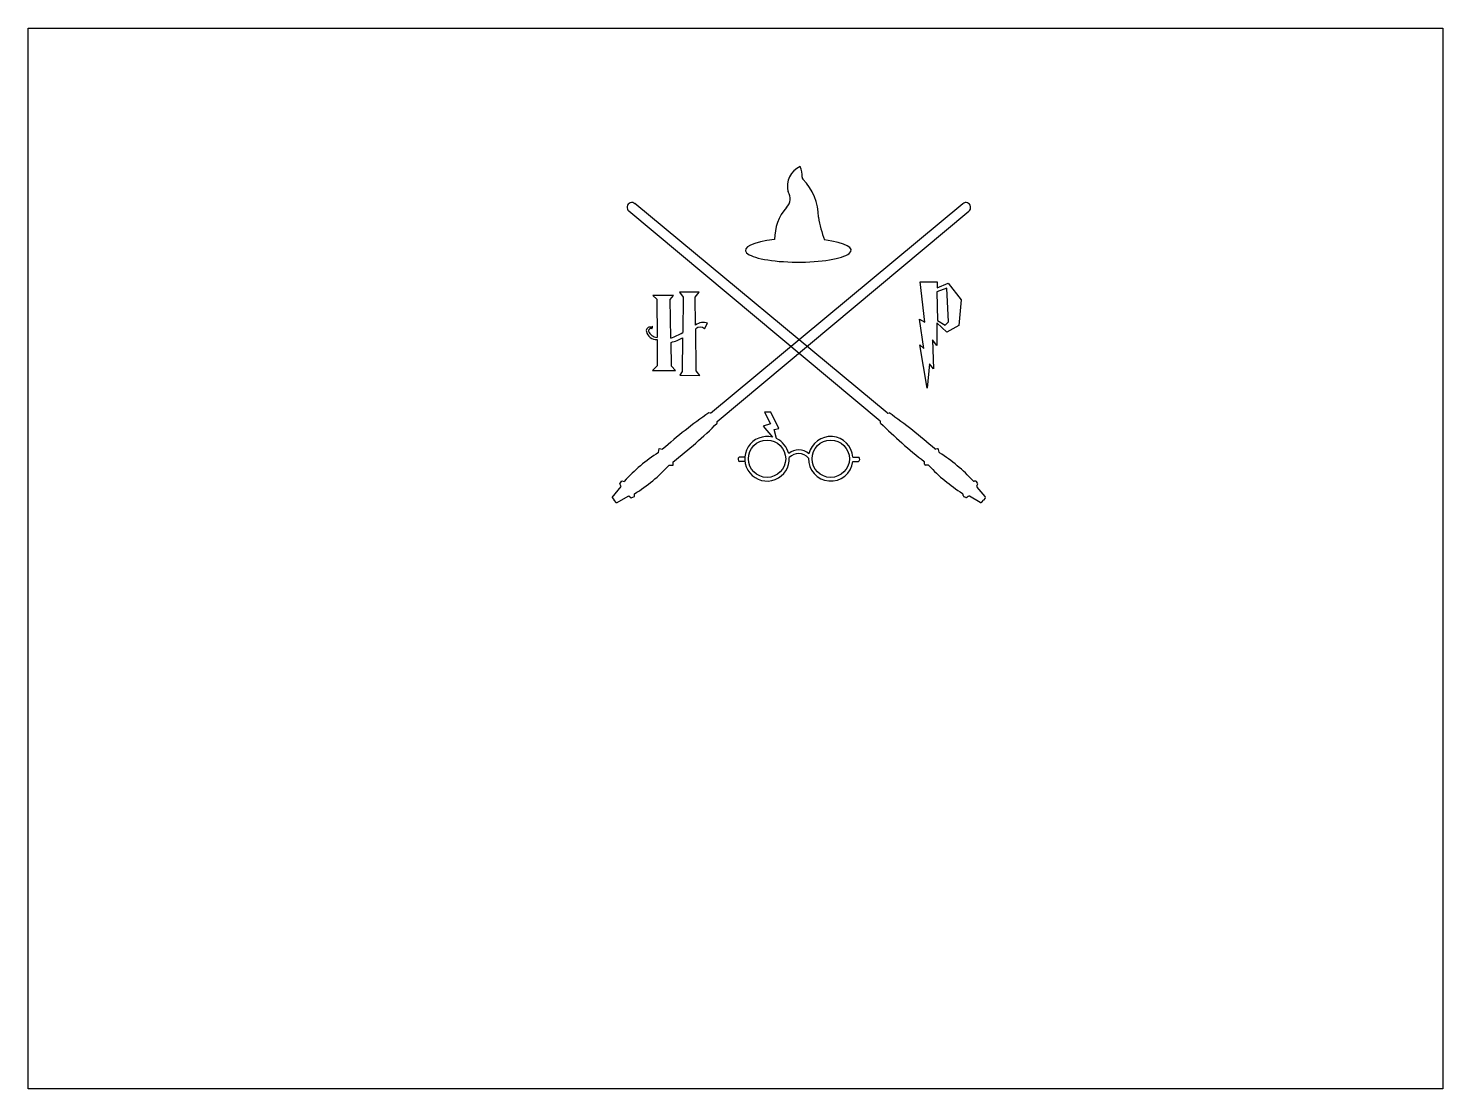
# Model space of a CAD drawing. Header units: inches. Extents: x 0 to 15.8, y 0 to 11.9.
import ezdxf

# ---------------------------------------------------------------- set-up
doc = ezdxf.new("R2010")
doc.units = ezdxf.units.IN
doc.header["$MEASUREMENT"] = 0
doc.header["$XCLIPFRAME"] = 2
picture_1 = doc.add_image_def('image1.jpg', size_in_pixel=(1140, 855))

msp = doc.modelspace()

# ---------------------------------------------------------------- linework, layer by layer
for p, q in [((9.53614970273962, 7.476262447921786), (6.722627566060836, 9.828635227101058)), ((9.612804908972487, 7.568263024307115), (6.791280211276035, 9.911031234372741)), ((7.635937095131168, 7.565277311788245), (10.46105765074306, 9.911031234372741)), ((7.712602500130826, 7.473264494976348), (10.52971029595826, 9.828635227101058)), ((10.03532652456167, 8.58227112404392), (9.982063140462884, 9.034366021585406)), ((9.982063140462884, 9.034366021585406), (10.17411888792722, 9.034366021585406)), ((10.17411888792722, 9.034366021585406), (10.17411888792722, 8.96971973046952)), ((7.222176810539551, 8.882223730848814), (6.990091115254244, 8.882223730848814)), ((6.990091115254244, 8.882223730848814), (7.03429787603946, 8.840349198006855)), ((7.185798238110379, 8.836207781490295), (7.222176810539551, 8.882223730848814)), ((7.510398362451553, 8.919294565925597), (7.291551467788849, 8.919294565925597)), ((7.291551467788849, 8.919294565925597), (7.332273550196703, 8.864206581803145)), ((7.466675465566638, 8.863383077239334), (7.510398362451553, 8.919294565925597)), ((10.28264441099458, 8.964949330109512), (10.17058767385879, 8.925049516736188)), ((10.17058767385879, 8.925049516736188), (10.1768707968059, 8.60106517311474)), ((10.17411888792722, 8.96971973046952), (10.29602992644727, 9.02150275491583)), ((10.3000395059626, 8.586295496928498), (10.28264441099458, 8.964949330109512)), ((10.29602992644727, 9.02150275491583), (10.44243724546335, 8.83349732539613)), ((7.03429787603946, 8.840349198006855), (7.03802061868683, 8.413065812862923)), ((7.194075361614986, 8.406539935794482), (7.185798238110379, 8.836207781490295)), ((7.332273550196703, 8.864206581803145), (7.325919831048144, 8.466730860576257)), ((7.470337829539071, 8.549455258150532), (7.466675465566638, 8.863383077239334)), ((10.44243724546335, 8.83349732539613), (10.41613908155145, 8.546279645351056)), ((7.571276299875009, 8.507867096360547), (7.604423358148379, 8.572936968620628)), ((10.02493511815504, 8.29004174095136), (9.977392673669087, 8.61861053992071)), ((9.977392673669087, 8.61861053992071), (10.03532652456167, 8.58227112404392)), ((10.28190225389251, 8.471128289050299), (10.17152080163548, 8.575774581469055)), ((10.17152080163548, 8.575774581469055), (10.17152080163548, 8.324555181540639)), ((10.1768707968059, 8.60106517311474), (10.26555226739873, 8.54855067032563)), ((10.26555226739873, 8.54855067032563), (10.3000395059626, 8.586295496928498)), ((6.985884261959157, 8.53740621216177), (6.986458079253009, 8.538288353376373)), ((6.986811623065205, 8.53740621216177), (6.986458079253009, 8.538288353376373)), ((7.325012432509393, 8.40996585724546), (7.318944896798811, 8.03039318866412)), ((7.476314120290226, 8.037183966746376), (7.470821312246387, 8.508012443340935)), ((10.41613908155145, 8.546279645351056), (10.28190225389251, 8.471128289050299)), ((7.038215882907971, 8.390654068267557), (7.040783771219736, 8.095920826017434)), ((7.200116076688047, 8.092964690667444), (7.195017364447251, 8.357640299664501)), ((10.06267703881329, 7.844970230185715), (9.978436038731274, 8.329756200740725)), ((9.978436038731274, 8.329756200740725), (10.02493511815504, 8.29004174095136)), ((10.17152080163548, 8.324555181540639), (10.12330419311769, 8.387706046565157)), ((10.12330419311769, 8.387706046565157), (10.13259215380046, 8.061466764814966)), ((7.040783771219736, 8.095920826017434), (6.988774570933486, 8.043011190077578)), ((7.243160786282544, 8.043011190077578), (7.200116076688047, 8.092964690667444)), ((10.09004659648893, 8.117330939248788), (10.06267703881329, 7.844970230185715)), ((10.13259215380046, 8.061466764814966), (10.09004659648893, 8.117330939248788)), ((6.988774570933486, 8.043011190077578), (7.243160786282544, 8.043011190077578)), ((7.318944896798811, 8.03039318866412), (7.292398497831626, 7.990134260114736)), ((7.292398497831626, 7.990134260114736), (7.515996860894489, 7.985392130020557)), ((7.515996860894489, 7.985392130020557), (7.476314120290226, 8.037183966746376)), ((7.635937095131168, 7.565277311788245), (7.617012410714163, 7.568749834146646)), ((7.712602500130826, 7.454023858505253), (7.712602500130826, 7.473264494976348)), ((8.309703707124228, 7.443870988787026), (8.22763808296429, 7.419803647995507)), ((8.311487754093676, 7.576686885969962), (8.241018368180804, 7.576686885969962)), ((8.241018368180804, 7.576686885969962), (8.309703707124228, 7.443870988787026)), ((8.400299846482213, 7.39469835079096), (8.311487754093676, 7.576686885969962)), ((9.539735361888274, 7.454023858505253), (9.539735361888274, 7.468590666417939)), ((9.620997846128004, 7.566120837634845), (9.635325451304936, 7.568749834146646)), ((8.22763808296429, 7.419803647995507), (8.33043544429794, 7.296391943504487)), ((8.347677903912015, 7.382509903646891), (8.400299846482213, 7.39469835079096)), ((8.3755470312093, 7.280290040387694), (8.347677903912015, 7.382509903646891)), ((7.055618325974613, 7.123429724210133), (7.06377157044425, 7.167863586007827)), ((7.06377157044425, 7.167863586007827), (7.101041840735661, 7.161024801062264)), ((10.17873050238698, 7.166058800410627), (10.15610046306141, 7.161906376211736)), ((10.19592557474981, 7.127756684670081), (10.19037107717205, 7.158027796819962)), ((7.173275432036389, 6.982219203679676), (7.218451127599802, 6.982219203679676)), ((7.218451127599802, 6.982219203679676), (7.218451127599802, 7.020111709892994)), ((8.02065944055625, 7.072887269069974), (7.955856272647638, 7.072887269069973)), ((8.022013196179824, 7.022370196590671), (7.960104800093782, 7.022370196590672)), ((9.230109354973042, 7.022370196590671), (9.292017751059081, 7.022370196590672)), ((9.231463110596616, 7.072887269069974), (9.296266278505227, 7.072887269069973)), ((10.03388673441929, 6.992219203679676), (10.03388673441929, 7.015227056830386)), ((10.07466322990094, 6.982219203679676), (10.0438867344193, 6.982219203679676)), ((6.534357358619544, 6.620902293936943), (6.637224690058411, 6.743532753873193)), ((6.621439020506034, 6.77244318703283), (6.642944599375912, 6.806781587723246)), ((6.637224690058411, 6.743532753873193), (6.621439020506034, 6.77244318703283)), ((6.642944599375912, 6.806781587723246), (6.671414724169981, 6.801557556362121)), ((6.787348240503984, 6.633470225471299), (6.787348240503984, 6.662415665689955)), ((10.46498962151511, 6.643652621936048), (10.46498962151511, 6.654077924653772)), ((10.59937807213773, 6.80494388347479), (10.58912396416261, 6.803062339855651)), ((10.62623765738469, 6.779885795728008), (10.6147978854985, 6.79815191510158)), ((10.6200192989053, 6.752518008165654), (10.62669032626747, 6.764735563462903)), ((10.71034318453656, 6.630006913564463), (10.62169246688107, 6.735689428389223)), ((6.534357358619544, 6.620902293936943), (6.55804140992994, 6.58922545558166)), ((6.584923616881152, 6.560213331838468), (6.558041409929932, 6.589225455581667)), ((6.584923616881152, 6.560213331838468), (6.724105699895883, 6.639259301686465)), ((6.724105699895883, 6.639259301686465), (6.749692417579662, 6.618515136558279)), ((6.749692417579662, 6.618515136558279), (6.787348240503984, 6.633470225471299)), ((10.494483807628, 6.621756547705661), (10.47445300413057, 6.62971182325243)), ((10.52027990614598, 6.632812092897434), (10.50946695372668, 6.624045604234001)), ((10.65708076090023, 6.566082049030987), (10.53713411339363, 6.634203597989062)), ((10.67549123217061, 6.568930270432432), (10.69429645208916, 6.589225455581667)), ((10.71086442934871, 6.611384719241689), (10.69429645208916, 6.58922545558166))]:
    msp.add_line(p, q)
for centre in [(8.269447652170243, 7.054282713580199), (8.982484676755107, 7.054282713580199)]:
    msp.add_circle(centre, 0.2090106979421193)
for centre, radius, start, end in [((8.738693230655853, 10.10532567988664), 0.2419256156413271, 113.7616735396879, 193.9000993533228), ((8.41578135009029, 10.2250380853734), 0.2473125788033655, 355.9402374738281, 24.28280599812197), ((8.692398081731183, 10.20540520125305), 0.03, 175.9402374738296, 225.1765457267994), ((8.256504428560755, 9.766816994917003), 0.5883549883451505, 359.1553814005929, 45.17654572679876), ((8.397010324095461, 9.966567283327366), 0.1331076546670262, 312.7096462517893, 35.47046473235248), ((8.513559309665235, 10.04961025284889), 0.01, 193.900099353322, 215.4704647323548), ((6.75709684742176, 9.86971411699708), 0.0536246823079437, 50.19531363599715, 230.2023221530035), ((6.757096847421761, 9.86971411699708), 0.0536246823079437, 50.19531363568044, 230.2023221522794), ((8.89300099900856, 9.515089626945596), 0.5382191622094373, 138.9200367884118, 180.6937802073159), ((10.49524101459734, 9.86971411699708), 0.0536246823079437, 309.7976778469964, 129.8046863640029), ((10.49524101459734, 9.86971411699708), 0.0536246823079437, 309.7976778477206, 129.8046863643195), ((10.2017883647149, 9.994238092748683), 1.377377947660584, 189.8697078618585, 200.8140660004807), ((7.558074350755604, 8.443030388704855), 0.1379273359117344, 70.36424949482632, 129.5021248331103), ((6.95777567386988, 8.487843815909592), 0.0399713872559464, 76.16333094752159, 190.8457556198673), ((7.030075201397854, 8.504512975911812), 0.1141495577976211, 192.2348054110669, 274.0895731957786), ((6.969951688659853, 8.483106534913208), 0.02871342030608, 72.75385092638018, 180.2598560162038), ((7.053179291307839, 8.535997414328765), 0.1238626820095055, 205.344733254913, 262.970354205791), ((6.968429168274016, 8.54614503047081), 0.0195204313731908, 266.786879299658, 333.405357889968), ((6.963837224966071, 8.529806449076913), 0.0241987472188841, 307.1904954381915, 18.30383810033501), ((6.998793630051498, 9.008786407210224), 0.6331159190978742, 287.9655717063593, 301.1106464203815), ((7.089797517074378, 8.806682854685368), 0.46120541247999, 283.1876471909641, 300.6638521383715), ((7.520971770223062, 8.45469728695806), 0.0731954529694336, 46.58615650472266, 133.2480426141797), ((10.81168893121704, 2.995590033485797), 5.578507742491062, 124.937030706433, 131.6952461671397), ((3.791109545150497, 11.42159763060734), 5.578507742491063, 307.9071180441764, 314.6653335048831), ((9.529735361888275, 7.468590666417939), 0.01, 0, 50.10116107665505), ((13.4612283168686, 11.42159763060734), 5.578507742491063, 225.334666495117, 232.0427575288647), ((9.619193060530804, 7.575956626822711), 0.01, 230.2964747120288, 280.3976357886856), ((6.440648930802062, 2.995590033485797), 5.578507742491062, 48.35487825981922, 55.06296929356697), ((8.269447652170243, 7.054282713580199), 0.2496725655796865, 75.86123791823891, 3.348756987411768), ((8.982484676755107, 7.054282713580199), 0.2496725655796865, 4.273402880199079, 167.1872436752151), ((8.269447652170243, 7.054282713580199), 0.2496725655796865, 13.54477453853369, 64.85224221797519), ((8.623756882292097, 6.976395252721935), 0.176195569028969, 49.13886133367962, 129.2923758512939), ((10.1542956774642, 7.171742165399601), 0.01, 228.3548782598251, 280.3976357886884), ((10.18053528798418, 7.156223011222761), 0.01, 10.3976357886861, 100.3976357886825), ((10.20576136393767, 7.129561470267281), 0.01, 190.3976357886844, 237.8199947043611), ((8.021365863307379, 5.58042358101003), 1.82031213362367, 122.0419157054031, 137.8682494047517), ((5.829903842617614, 8.210587648634217), 1.82031213362367, 301.7341148065644, 317.5604485059129), ((7.976113737049059, 7.049153749957947), 0.0312032817731688, 130.4820218717902, 239.1325974152544), ((8.622446664460861, 6.966391303456467), 0.1458283279208271, 40.75131658260895, 135.3548067331557), ((8.982484676755107, 7.054282713580199), 0.2496725655796865, 178.3240731012898, 352.6565092965219), ((9.276008814103806, 7.049153749957947), 0.0312032817731688, 300.8674025847455, 49.51797812820987), ((10.0238867344193, 7.015227056830386), 0.01, 359.9999999999949, 52.04275752886783), ((10.0438867344193, 6.992219203679676), 0.01, 180, 270), ((10.07466322990094, 6.972219203679676), 0.01, 42.57764108432187, 90), ((11.42243401940148, 8.210587648634217), 1.82031213362367, 222.5776410843216, 238.0045225516632), ((9.230971998711722, 5.58042358101003), 1.82031213362367, 42.39311323702064, 57.81999470436218), ((10.44998962151511, 6.654077924653772), 0.015, 0, 58.00452255166554), ((10.58641678576681, 6.817816023637448), 0.015, 222.39311323702, 280.3976357886821), ((10.60208525053353, 6.790190199692991), 0.015, 32.05824089217078, 100.3976357886809), ((10.63318460275305, 6.745329491309138), 0.015, 151.3645848676958, 219.9912684431637), ((10.61352502241972, 6.771924080319419), 0.015, 331.3645848676971, 32.05824089217099), ((10.47998962151512, 6.643652621936048), 0.015, 180, 248.3393948965092), ((10.50002042501255, 6.63569734638928), 0.015, 248.339394896509, 309.0330509209887), ((10.52972643486011, 6.621160350742153), 0.015, 60.40636734552031, 129.0330509209877), ((10.66448843943375, 6.579125296277895), 0.015, 240.4063673455201, 317.182264723169), ((10.69885104866458, 6.620366850644547), 0.015, 323.2153710655134, 39.99126844316379)]:
    msp.add_arc(centre, radius, start, end)
msp.add_ellipse((8.618916074318818, 9.389432280494695), major_axis=(-0.5924643900905977, 0), ratio=0.2246460003071986, start_param=5.17440803311449, end_param=10.47362757636344)

# ---------------------------------------------------------------- pictures from other files: only their frames are drawn
image = msp.add_image(picture_1, insert=(0, 0), size_in_units=(15.833333333333346, 11.875000000000009))
image.set_boundary_path([(-0.5, -0.5), (1139.5, 854.4999999999999)])
image.dxf.clipping = 0

doc.saveas('drawing.dxf')
